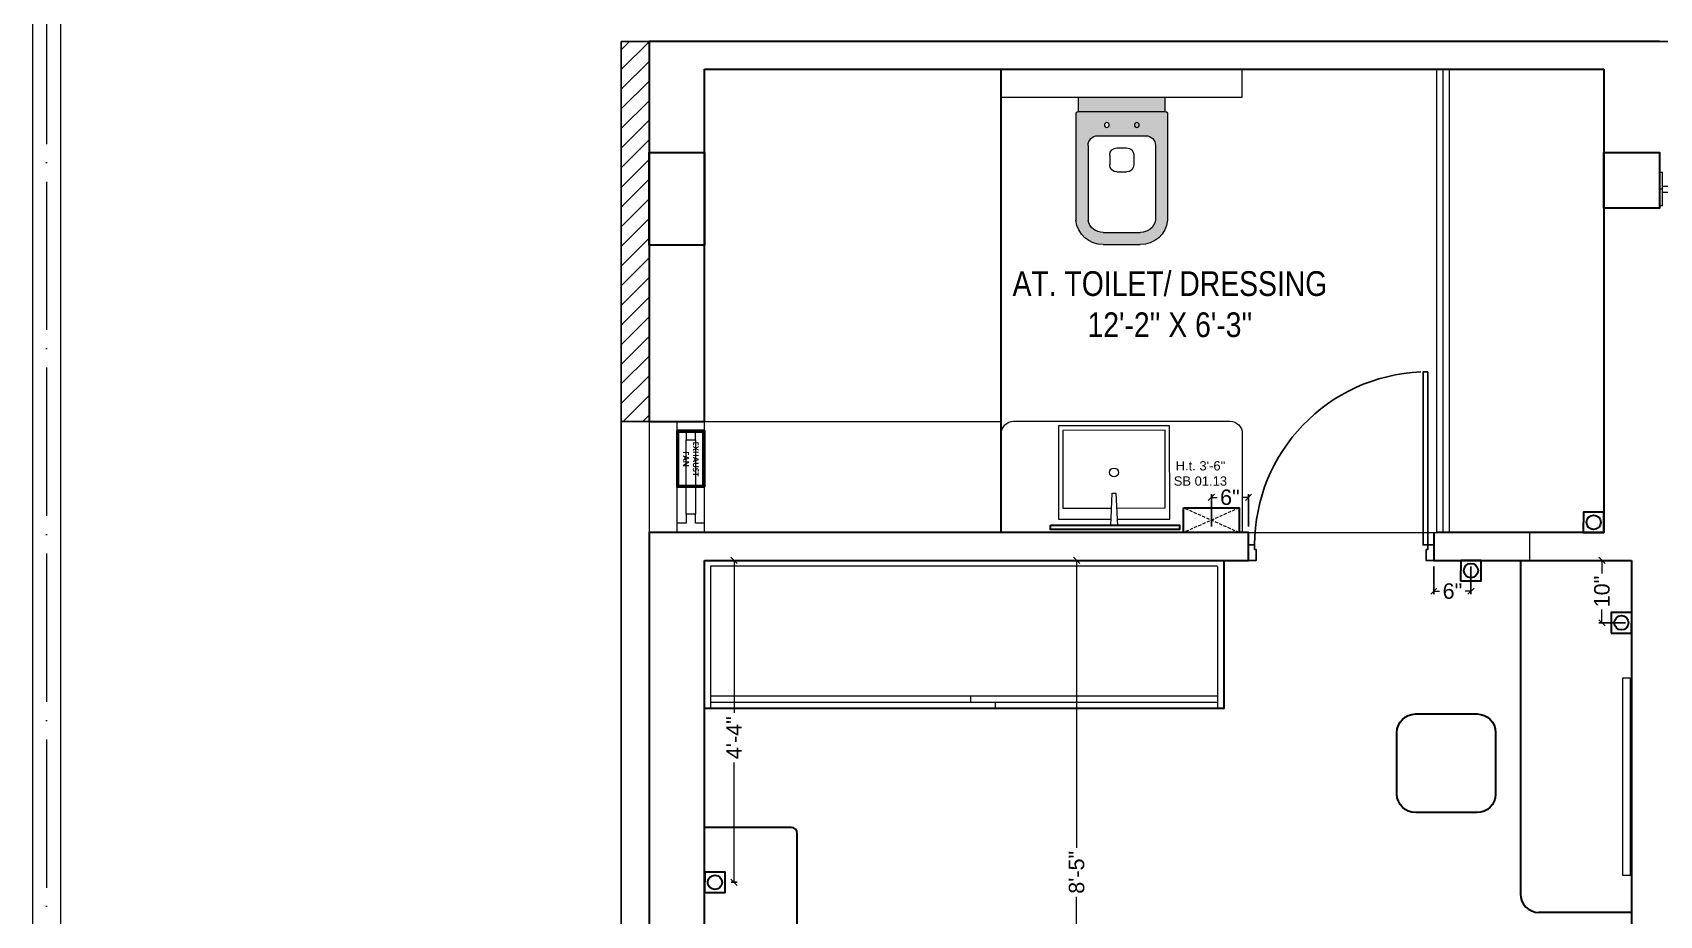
# Model space of a CAD drawing. Header units: millimetres. Extents: x 56222 to 3066687, y -650199 to -121287.
# Drawn here: x 141173.1 to 141436.3, y -177136 to -176993 of the extents above; entities that cross this region are included whole.
import ezdxf

# ---------------------------------------------------------------- set-up
doc = ezdxf.new("R2010")
doc.units = ezdxf.units.MM
doc.header["$MEASUREMENT"] = 0
doc.header["$PDMODE"] = 35
for name, pattern in [('ACAD_ISO04W100', [30, 24, -3, 0, -3]), ('DASHED', [0.75, 0.5, -0.25]), ('DASHED2', [0.375, 0.25, -0.125])]:
    doc.linetypes.add(name, pattern=pattern)
doc.layers.get('Defpoints').update_dxf_attribs({"color": 220})
doc.layers.add('AR DOOR', color=40, linetype='Continuous')
doc.layers.add('AR ELE-5', color=134, linetype='Continuous')
for name, color, linetype, lineweight in [('COLUMN', 1, 'Continuous', 30), ('dim05', 1, 'Continuous', 13), ('el', 7, 'Continuous', 20), ('ELEC-wires', 1, 'DASHED2', 13), ('Electrical', 84, 'Continuous', 30), ('ELEVATION ( SPIRAL STAIR )', 250, 'Continuous', 9), ('FIRST FLOOR', 7, 'Continuous', 9), ('FIRST FLOOR ( DW_RAIL )', 7, 'Continuous', 9), ('FIRST FLOOR ( TEXT )', 7, 'Continuous', 9), ('FIRST FLOOR_( PLine )_', 251, 'Continuous', 30), ('FURNITURE', 32, 'Continuous', 9), ('GROUND FLOOR', 7, 'Continuous', 9), ('GROUND FLOOR  ( DIM )', 7, 'Continuous', 9), ('wall', 7, 'Continuous', 30), ('XX~SLAB ( BEAM )~ ( DIM )', 7, 'Continuous', 9)]:
    doc.layers.add(name, color=color, linetype=linetype, lineweight=lineweight)
doc.layers.add('XX~SLAB ( PLINE )', color=251, linetype='Continuous', plot=False)
doc.styles.add('Arial', font='arial.ttf')
doc.styles.add('KATHA', font='swissc.ttf')
doc.styles.get("Standard").update_dxf_attribs({"font": 'arial.ttf', "height": 6})
doc.dimstyles.new('ISO-25', dxfattribs={"dimtxt": 2.5, "dimasz": 1, "dimexe": 0.5, "dimexo": 1, "dimtad": 0, "dimdec": 1, "dimlunit": 4, "dimtxsty": 'Standard', "dimblk": 'OBLIQUE', "dimcen": 2.5, "dimclrd": 1, "dimclre": 1, "dimclrt": 5, "dimadec": 0, "dimazin": 0, "dimtfac": 1, "dimtdec": 1, "dimtmove": 0, "dimatfit": 3, "dimfxl": 1, "dimlwd": -1, "dimarcsym": 0})

# ---------------------------------------------------------------- blocks, each defined once
blk = doc.blocks.new('A$C744D1EC1')
at = {"layer": 'FURNITURE'}
for p, q in [((-2.26, -0.39), (-2.26, 0)), ((-2.26, -0.39), (-2.26, 0)), ((0, -0.39), (0, 0)), ((0, -0.39), (0, 0)), ((2.26, -0.39), (2.26, 0)), ((2.26, -0.39), (2.26, 0)), ((-2.26, -0.39), (2.26, -0.39)), ((-2.26, -0.39), (2.26, -0.39)), ((-0.39, -0.39), (-0.39, -2.36)), ((0.39, -0.39), (0.39, -2.36)), ((-1.26, -2.56), (-1.26, -4.14)), ((-1.06, -2.36), (1.06, -2.36)), ((-1.06, -4.33), (1.06, -4.33)), ((0, -3.15), (2.56, -3.15)), ((0, -3.55), (2.56, -3.55)), ((1.26, -2.56), (1.26, -3.15)), ((1.26, -3.55), (1.26, -4.14))]:
    blk.add_line(p, q, dxfattribs=at)
for points in [[(-2.96, -15.14), (-2.96, -20.86, 0.414214), (-2.86, -20.96), (2.86, -20.96, 0.414214), (2.96, -20.86), (2.96, -15.14, 0.414214), (2.86, -15.04), (-2.86, -15.04, 0.414214)], [(-2.76, -15.34), (-2.76, -20.66, 0.414214), (-2.66, -20.76), (2.66, -20.76, 0.414214), (2.76, -20.66), (2.76, -15.34, 0.414214), (2.66, -15.24), (-2.66, -15.24, 0.414214)]]:
    blk.add_lwpolyline(points, format="xyb", close=True, dxfattribs=at)
for centre, radius in [((2.56, -3.35), 0.197), ((-2.21, -15.79), 0.0985), ((-2.21, -16.34), 0.0985), ((-2.21, -16.9), 0.0985), ((-2.21, -17.45), 0.0985), ((-1.66, -15.79), 0.0985), ((-1.66, -16.34), 0.0985), ((-1.66, -16.9), 0.0985), ((-1.66, -17.45), 0.0985), ((-1.1, -15.79), 0.0985), ((-1.1, -16.34), 0.0985), ((-1.1, -16.9), 0.0985), ((-1.1, -17.45), 0.0985), ((-0.55, -15.79), 0.0985), ((-0.55, -16.34), 0.0985), ((-0.55, -16.9), 0.0985), ((-0.55, -17.45), 0.0985), ((0, -15.79), 0.0985), ((0, -16.34), 0.0985), ((0, -16.9), 0.0985), ((0, -17.45), 0.0985), ((0.55, -15.79), 0.0985), ((0.55, -16.34), 0.0985), ((0.55, -16.9), 0.0985), ((0.55, -17.45), 0.0985), ((1.1, -15.79), 0.0985), ((1.1, -16.34), 0.0985), ((1.1, -16.9), 0.0985), ((1.1, -17.45), 0.0985), ((1.66, -15.79), 0.0985), ((1.66, -16.34), 0.0985), ((1.66, -16.9), 0.0985), ((1.66, -17.45), 0.0985), ((2.21, -15.79), 0.0985), ((2.21, -16.34), 0.0985), ((2.21, -16.9), 0.0985), ((2.21, -17.45), 0.0985), ((-2.21, -18), 0.0985), ((-2.21, -18.55), 0.0985), ((-2.21, -19.1), 0.0985), ((-2.21, -19.66), 0.0985), ((-1.66, -18), 0.0985), ((-1.66, -18.55), 0.0985), ((-1.66, -19.1), 0.0985), ((-1.66, -19.66), 0.0985), ((-1.1, -18), 0.0985), ((-1.1, -18.55), 0.0985), ((-1.1, -19.1), 0.0985), ((-1.1, -19.66), 0.0985), ((-0.55, -18), 0.0985), ((-0.55, -18.55), 0.0985), ((-0.55, -19.1), 0.0985), ((-0.55, -19.66), 0.0985), ((0, -18), 0.0985), ((0, -18.55), 0.0985), ((0, -19.1), 0.0985), ((0, -19.66), 0.0985), ((0.55, -18), 0.0985), ((0.55, -18.55), 0.0985), ((0.55, -19.1), 0.0985), ((0.55, -19.66), 0.0985), ((1.1, -18), 0.0985), ((1.1, -18.55), 0.0985), ((1.1, -19.1), 0.0985), ((1.1, -19.66), 0.0985), ((1.66, -18), 0.0985), ((1.66, -18.55), 0.0985), ((1.66, -19.1), 0.0985), ((1.66, -19.66), 0.0985), ((2.21, -18), 0.0985), ((2.21, -18.55), 0.0985), ((2.21, -19.1), 0.0985), ((2.21, -19.66), 0.0985), ((-2.21, -20.21), 0.0985), ((-1.66, -20.21), 0.0985), ((-1.1, -20.21), 0.0985), ((-0.55, -20.21), 0.0985), ((0, -20.21), 0.0985), ((0.55, -20.21), 0.0985), ((1.1, -20.21), 0.0985), ((1.66, -20.21), 0.0985), ((2.21, -20.21), 0.0985)]:
    blk.add_circle(centre, radius, dxfattribs=at)
for centre, start, end in [((-1.06, -2.56), 90, 180), ((-1.06, -4.14), 180, 270), ((0, -3.35), 90, 270), ((1.06, -2.56), 0, 90), ((1.06, -4.14), 270, 0)]:
    blk.add_arc(centre, 0.197, start, end, dxfattribs=at)
blk = doc.blocks.new('*U255')
for points in [[(0, 0), (0, 1120), (-30, 1120), (-30, 0)], [(40, 0), (0, 0), (0, -30), (-10, -30), (-10, -100), (40, -100)], [(-1160, 0), (-1120, 0), (-1120, -30), (-1110, -30), (-1110, -100), (-1160, -100)]]:
    blk.add_lwpolyline(points, close=True)
at = {"layer": 'AR ELE-5', "linetype": 'ByBlock', "ltscale": 15}
blk.add_arc((2, -1), 1122, 92.373, 179.9653, dxfattribs=at)
blk = doc.blocks.new('A$C3EC62B37')
at = {"layer": 'FURNITURE', "lineweight": 30, "ltscale": 0.25, "true_color": 0xffffff}
h = blk.add_hatch(color=7, dxfattribs=at)
h.dxf.hatch_style = 1
h.paths.add_polyline_path([(-12.22, 0), (-12.22, 2.35), (-26.26, 2.35), (-26.26, 0)])
h.paths.add_polyline_path([(-26.26, 2.35), (-12.22, 2.35, 0.414214), (-11.83, 2.74), (-11.83, 19.96, 0.388639), (-16.24, 23.87), (-22.38, 23.87, 0.379499), (-26.65, 19.96), (-26.65, 2.74, 0.414214)])
h.paths.add_polyline_path([(-15.35, 6.26), (-23.13, 6.26, -0.414214), (-24.7, 7.83), (-24.7, 19.96, -0.349567), (-22.37, 21.91), (-16.24, 21.91, -0.364948), (-13.78, 19.96), (-13.78, 7.83, -0.414214)], flags=16)
h.paths.add_polyline_path([(-18.46, 8.22), (-20.02, 8.22, -0.414214), (-21.2, 9.39), (-21.2, 10.96, -0.414214), (-20.02, 12.13), (-18.46, 12.13, -0.414214), (-17.28, 10.96), (-17.28, 9.39, -0.414214)], flags=0)
h.paths.add_polyline_path([(-22.06, 4.53, -1), (-21.27, 4.53, -1)], flags=16)
at = {"layer": 'FURNITURE', "color": 0, "linetype": 'ByBlock', "lineweight": -2}
for p, q in [((-22.24, 23.87), (-16.24, 23.87)), ((-22.24, 21.91), (-16.24, 21.91)), ((-26.65, 2.74), (-26.65, 19.96)), ((-24.7, 7.83), (-24.7, 19.96)), ((-13.78, 7.83), (-13.78, 19.96)), ((-11.83, 2.74), (-11.83, 19.96)), ((-21.2, 9.39), (-21.2, 10.96)), ((-20.02, 12.13), (-18.46, 12.13)), ((-17.28, 9.39), (-17.28, 10.96)), ((-20.02, 8.22), (-18.46, 8.22)), ((-23.13, 6.26), (-15.35, 6.26)), ((-26.26, 2.35), (-12.22, 2.35)), ((-26.26, 2.35), (-26.26, 0)), ((-26.26, 0), (-12.22, 0)), ((-26.26, 0), (-12.22, 0)), ((-12.22, 2.35), (-12.22, 0))]:
    blk.add_line(p, q, dxfattribs=at)
for centre in [(-21.66, 4.53), (-16.81, 4.53)]:
    blk.add_circle(centre, 0.391, dxfattribs=at)
for centre, radius, start, end in [((-22.31, 19.5), 4.37, 89.0873, 174.0395), ((-16.17, 19.5), 4.37, 5.9605, 90.9127), ((-22.31, 19.48), 2.44, 88.437, 168.6348), ((-16.17, 19.48), 2.44, 11.3652, 91.563), ((-20.02, 10.96), 1.17, 90, 180), ((-18.46, 10.96), 1.17, 0, 90), ((-20.02, 9.39), 1.17, 180, 270), ((-18.46, 9.39), 1.17, 270, 0), ((-23.13, 7.83), 1.57, 180, 270), ((-15.35, 7.83), 1.57, 270, 0), ((-26.26, 2.74), 0.391, 180, 270), ((-12.22, 2.74), 0.391, 270, 0)]:
    blk.add_arc(centre, radius, start, end, dxfattribs=at)
blk = doc.blocks.new('6616')
at = {"color": 242, "linetype": 'DASHED', "true_color": 0xcd2027}
for p, q in [((386784.79, -36915.77), (386775.78, -36911.78)), ((386784.79, -36911.78), (386775.78, -36915.77))]:
    blk.add_line(p, q, dxfattribs=at)
at = {"layer": 'ELEC-wires', "color": 5, "linetype": 'ByBlock', "lineweight": 30, "ltscale": 4}
blk.add_lwpolyline([(386775.78, -36911.78), (386784.79, -36911.78), (386784.79, -36915.77), (386775.78, -36915.77)], close=True, dxfattribs=at)
blk = doc.blocks.new('_Oblique')
at = {"layer": 'wall', "color": 0, "lineweight": -2}
blk.add_line((-0.5, -0.5), (0.5, 0.5), dxfattribs=at)
blk = doc.blocks.new('*D412')
at = {"layer": 'Defpoints', "color": 0, "lineweight": 0, "transparency": 16777216}
for p in [(141399.81, -177078.48), (141405.81, -177078.48), (141405.81, -177083.47)]:
    blk.add_point(p, dxfattribs=at)
at = {"layer": 'dim05', "color": 1, "linetype": 'Continuous', "lineweight": -2, "transparency": 16777216}
for p, q in [((141399.81, -177079.48), (141399.81, -177083.97)), ((141405.81, -177079.48), (141405.81, -177083.97))]:
    blk.add_line(p, q, dxfattribs=at)
at = {"layer": 'dim05', "color": 1, "linetype": 'Continuous', "transparency": 16777216}
for p, q in [((141399.81, -177083.47), (141400.74, -177083.47)), ((141405.81, -177083.47), (141404.87, -177083.47))]:
    blk.add_line(p, q, dxfattribs=at)
at = {"layer": 'dim05', "color": 1, "transparency": 16777216, "rotation": 180}
blk.add_blockref('_Oblique', (141399.81, -177083.47), dxfattribs=at)
at = {"layer": 'dim05', "color": 1, "transparency": 16777216}
blk.add_blockref('_Oblique', (141405.81, -177083.47), dxfattribs=at)
at = {"layer": 'dim05', "color": 5, "lineweight": 25, "transparency": 16777216, "insert": (141402.81, -177083.47), "char_height": 2.5, "attachment_point": 5, "style": 'Arial'}
blk.add_mtext('6"', dxfattribs=at)
blk = doc.blocks.new('*D413')
at = {"layer": 'Defpoints', "color": 0, "lineweight": 0, "transparency": 16777216}
for p in [(141363.8, -177068.28), (141363.8, -177073.98), (141369.81, -177073.98)]:
    blk.add_point(p, dxfattribs=at)
at = {"layer": 'dim05', "color": 1, "linetype": 'Continuous', "lineweight": -2, "transparency": 16777216}
for p, q in [((141363.8, -177072.98), (141363.8, -177067.78)), ((141369.81, -177072.98), (141369.81, -177067.78))]:
    blk.add_line(p, q, dxfattribs=at)
at = {"layer": 'dim05', "color": 1, "linetype": 'Continuous', "transparency": 16777216}
for p, q in [((141363.8, -177068.28), (141364.74, -177068.28)), ((141369.81, -177068.28), (141368.87, -177068.28))]:
    blk.add_line(p, q, dxfattribs=at)
at = {"layer": 'dim05', "color": 1, "transparency": 16777216, "rotation": 180}
blk.add_blockref('_Oblique', (141363.8, -177068.28), dxfattribs=at)
at = {"layer": 'dim05', "color": 1, "transparency": 16777216}
blk.add_blockref('_Oblique', (141369.81, -177068.28), dxfattribs=at)
at = {"layer": 'dim05', "color": 5, "lineweight": 25, "transparency": 16777216, "insert": (141366.8, -177068.28), "char_height": 2.5, "attachment_point": 5, "style": 'Arial'}
blk.add_mtext('6"', dxfattribs=at)
blk = doc.blocks.new('A$C1B9B2090')
at = {"layer": 'Electrical', "ltscale": 10}
blk.add_line((0, 4.97), (10.08, 4.97), dxfattribs=at)
at = {"layer": 'Electrical', "ltscale": 2}
for points in [[(0, 0), (10.08, 0), (10.08, 4.97), (0, 4.97)], [(0.25, 0.25), (9.83, 0.25), (9.83, 4.72), (0.25, 4.72)]]:
    blk.add_lwpolyline(points, close=True, dxfattribs=at)
at = {"layer": 'Electrical', "ltscale": 2, "insert": (1.5, 3.92), "char_height": 1.05, "width": 7.1646, "attachment_point": 1}
blk.add_mtext('\\pxqc;{\\fMalgun Gothic|b1|i0|c0|p34;\\W5.565;\\C0;\\W1;EXHAUST \\P\\W7.7995;\\W1;FAN}', dxfattribs=at)
blk = doc.blocks.new('*D440')
at = {"layer": 'Defpoints', "color": 0, "lineweight": 0, "transparency": 16777216}
for p in [(141285.12, -177078.48), (141286.56, -177078.48), (141285.12, -177130.6)]:
    blk.add_point(p, dxfattribs=at)
at = {"layer": 'dim05', "color": 1, "linetype": 'Continuous', "lineweight": -2, "transparency": 16777216}
for p, q in [((141286.12, -177078.48), (141287.06, -177078.48)), ((141286.12, -177130.6), (141287.06, -177130.6))]:
    blk.add_line(p, q, dxfattribs=at)
at = {"layer": 'dim05', "color": 1, "linetype": 'Continuous', "transparency": 16777216}
for p, q in [((141286.56, -177078.48), (141286.56, -177103.19)), ((141286.56, -177130.6), (141286.56, -177111.18))]:
    blk.add_line(p, q, dxfattribs=at)
at = {"layer": 'dim05', "color": 1, "transparency": 16777216}
for p, rotation in [((141286.56, -177078.48), 90), ((141286.56, -177130.6), 270)]:
    blk.add_blockref('_Oblique', p, dxfattribs=dict(at, rotation=rotation))
at = {"layer": 'dim05', "color": 5, "lineweight": 25, "transparency": 16777216, "insert": (141286.56, -177107.19), "char_height": 2.5, "attachment_point": 5, "rotation": 90, "style": 'Arial'}
blk.add_mtext('4\'-4"', dxfattribs=at)
blk = doc.blocks.new('*D441')
at = {"layer": 'Defpoints', "color": 0, "lineweight": 0, "transparency": 16777216}
for p in [(141431.6, -177078.48), (141427, -177088.59), (141431.81, -177088.59)]:
    blk.add_point(p, dxfattribs=at)
at = {"layer": 'dim05', "color": 1, "linetype": 'Continuous', "lineweight": -2, "transparency": 16777216}
for p, q in [((141430.6, -177078.48), (141426.5, -177078.48)), ((141430.81, -177088.59), (141426.5, -177088.59))]:
    blk.add_line(p, q, dxfattribs=at)
at = {"layer": 'dim05', "color": 1, "linetype": 'Continuous', "transparency": 16777216}
for p, q in [((141427, -177078.48), (141427, -177080.62)), ((141427, -177088.59), (141427, -177086.45))]:
    blk.add_line(p, q, dxfattribs=at)
at = {"layer": 'dim05', "color": 1, "transparency": 16777216}
for p, rotation in [((141427, -177078.48), 90), ((141427, -177088.59), 270)]:
    blk.add_blockref('_Oblique', p, dxfattribs=dict(at, rotation=rotation))
at = {"layer": 'dim05', "color": 5, "lineweight": 25, "transparency": 16777216, "insert": (141427, -177083.53), "char_height": 2.5, "attachment_point": 5, "rotation": 90, "style": 'Arial'}
blk.add_mtext('10"', dxfattribs=at)
blk = doc.blocks.new('*D448')
at = {"layer": 'Defpoints', "color": 0, "lineweight": 0, "transparency": 16777216}
for p in [(141338.81, -177078.48), (141342, -177078.48), (141338.81, -177179.48)]:
    blk.add_point(p, dxfattribs=at)
at = {"layer": 'dim05', "color": 1, "linetype": 'Continuous', "lineweight": -2, "transparency": 16777216}
for p, q in [((141339.81, -177078.48), (141342.5, -177078.48)), ((141339.81, -177179.48), (141342.5, -177179.48))]:
    blk.add_line(p, q, dxfattribs=at)
at = {"layer": 'dim05', "color": 1, "linetype": 'Continuous', "transparency": 16777216}
for p, q in [((141342, -177078.48), (141342, -177125.03)), ((141342, -177179.48), (141342, -177132.93))]:
    blk.add_line(p, q, dxfattribs=at)
at = {"layer": 'dim05', "color": 1, "transparency": 16777216}
for p, rotation in [((141342, -177078.48), 90), ((141342, -177179.48), 270)]:
    blk.add_blockref('_Oblique', p, dxfattribs=dict(at, rotation=rotation))
at = {"layer": 'dim05', "color": 5, "lineweight": 25, "transparency": 16777216, "insert": (141342, -177128.98), "char_height": 2.5, "attachment_point": 5, "rotation": 90, "style": 'Arial'}
blk.add_mtext('8\'-5"', dxfattribs=at)

msp = doc.modelspace()

# ---------------------------------------------------------------- hatches: boundary and pattern name
at = {"layer": 'GROUND FLOOR  ( DIM )'}
h = msp.add_hatch(dxfattribs=at)
h.set_pattern_fill('ANSI31', color=256, scale=18, style=0)
h.set_pattern_definition([(45, (3004.9445, -9760.4303), (-1.590990258, 1.590990258), [])])
h.paths.add_polyline_path([(141268.3062, -176994.4795), (141272.8062, -176994.4795), (141272.8062, -177055.9795), (141268.3062, -177055.9795)])

# ---------------------------------------------------------------- linework, layer by layer
at = {"layer": 'COLUMN'}
for points in [[(141272.8062, -177012.4795), (141281.8062, -177012.4795), (141281.8062, -177027.4795), (141272.8062, -177027.4795)], [(141427.3062, -177012.4795), (141436.3062, -177012.4795), (141436.3062, -177021.4795), (141427.3062, -177021.4795)]]:
    msp.add_lwpolyline(points, close=True, dxfattribs=at)
at = {"layer": 'ELEVATION ( SPIRAL STAIR )', "color": 5}
msp.add_lwpolyline([(141430.4057, -177097.5204), (141431.5562, -177097.5204), (141431.5562, -177129.4795), (141430.4057, -177129.4795)], close=True, dxfattribs=at)
at = {"layer": 'FIRST FLOOR'}
for p, q in [((141272.8062, -176994.4795), (141272.8062, -177304.9795)), ((141272.8062, -176994.4795), (141673.3062, -176994.4795)), ((141281.8062, -177073.9795), (141281.8062, -176998.9795)), ((141281.8062, -176998.9795), (141427.3062, -176998.9795)), ((141427.3062, -177073.9795), (141427.3062, -176998.9795)), ((141272.8062, -177055.9795), (141281.8062, -177055.9795)), ((141272.8062, -177073.9795), (141427.3062, -177073.9795)), ((141369.8062, -177078.4795), (141369.8062, -177073.9795)), ((141415.3062, -177078.4795), (141415.3062, -177073.9795)), ((141281.8062, -177264.4795), (141281.8062, -177078.4795)), ((141281.8062, -177078.4795), (141369.8062, -177078.4795)), ((141399.8062, -177078.4795), (141431.8062, -177078.4795)), ((141431.8062, -177078.4795), (141431.8062, -177154.9795))]:
    msp.add_line(p, q, dxfattribs=at)
at = {"layer": 'FIRST FLOOR', "ltscale": 0.7}
msp.add_lwpolyline([(141431.8062, -177304.9795), (141431.8062, -177340.9795), (141268.3062, -177340.9795), (141268.3062, -176994.4795), (141272.8062, -176994.4795)], dxfattribs=at)
at = {"layer": 'FIRST FLOOR ( DW_RAIL )'}
msp.add_lwpolyline([(141277.3062, -177055.9795), (141277.3062, -177057.4795), (141278.8062, -177057.4795), (141278.8062, -177058.9795), (141280.3062, -177058.9795), (141280.3062, -177070.9795), (141278.8062, -177070.9795), (141278.8062, -177072.4795), (141277.3062, -177072.4795), (141277.3062, -177073.9795), (141281.8062, -177073.9795), (141281.8062, -177072.4795), (141280.3062, -177072.4795), (141280.3062, -177070.9795), (141278.8062, -177070.9795), (141278.8062, -177058.9795), (141280.3062, -177058.9795), (141280.3062, -177057.4795), (141281.8062, -177057.4795), (141281.8062, -177055.9795), (141277.3062, -177055.9795), (141277.3062, -177073.9795), (141281.8062, -177073.9795), (141281.8062, -177055.9795)], close=True, dxfattribs=at)
at = {"layer": 'FIRST FLOOR_( PLine )_'}
for p, q in [((141436.3062, -176994.4795), (141272.8062, -176994.4795)), ((141272.8062, -176994.4795), (141272.8062, -177055.9795)), ((141281.8062, -176998.9795), (141427.3062, -176998.9795)), ((141281.8062, -177055.9795), (141281.8062, -176998.9795)), ((141427.3062, -176998.9795), (141427.3062, -177073.9795)), ((141272.8062, -177055.9795), (141281.8062, -177055.9795)), ((141399.8062, -177073.9795), (141399.8062, -177078.4795)), ((141427.3062, -177073.9795), (141400.3062, -177073.9795)), ((141399.8062, -177078.4795), (141431.8062, -177078.4795)), ((141431.8062, -177078.4795), (141431.8062, -177154.9795))]:
    msp.add_line(p, q, dxfattribs=at)
for points in [[(141281.8062, -177078.4795), (141369.8062, -177078.4795), (141369.8062, -177073.9795), (141272.8062, -177073.9795), (141272.8062, -177078.4795)], [(141272.8062, -177078.4795), (141272.8062, -177237.4795), (141281.8062, -177237.4795), (141281.8062, -177078.4795)]]:
    msp.add_lwpolyline(points, dxfattribs=at)
at = {"layer": 'FURNITURE', "color": 5, "lineweight": 30, "ltscale": 10000}
msp.add_line((141329.8062, -177073.9795), (141329.8062, -176998.9795), dxfattribs=at)
at = {"layer": 'FURNITURE'}
for p, q in [((141400.3062, -177073.9795), (141400.3062, -176998.9795)), ((141401.3062, -177073.9795), (141401.3062, -176998.9795)), ((141402.3062, -177073.9795), (141402.3062, -176998.9795)), ((141282.8062, -177079.3838), (141364.8062, -177079.3838)), ((141282.8062, -177102.3838), (141282.8062, -177079.3838)), ((141364.8062, -177079.4795), (141364.8062, -177102.4795)), ((141364.8062, -177100.4795), (141282.8062, -177100.4795)), ((141324.8062, -177100.4795), (141324.8062, -177101.4795)), ((141364.8062, -177101.4795), (141282.8062, -177101.4795)), ((141328.8062, -177101.4795), (141328.8062, -177102.4795))]:
    msp.add_line(p, q, dxfattribs=at)
at = {"layer": 'FURNITURE', "lineweight": 30}
for p, q in [((141413.8062, -177078.4795), (141413.8062, -177132.4795)), ((141295.8062, -177121.7303), (141281.8062, -177121.7303)), ((141296.8062, -177139.4795), (141296.8062, -177122.7303)), ((141431.8062, -177135.4795), (141416.8062, -177135.4795))]:
    msp.add_line(p, q, dxfattribs=at)
at = {"layer": 'FURNITURE'}
for points in [[(141368.8062, -177003.4795), (141368.8062, -176998.9795), (141329.8062, -176998.9795), (141329.8062, -177003.4795)], [(141329.8062, -177055.9795), (141329.8062, -177073.9795), (141281.8062, -177073.9795), (141281.8062, -177055.9795)], [(141347.7705, -177067.5966), (141348.3421, -177067.5962), (141348.6, -177072.893), (141347.5197, -177072.8937)]]:
    msp.add_lwpolyline(points, close=True, dxfattribs=at)
msp.add_lwpolyline([(141368.8062, -177073.9795), (141329.8062, -177073.9795), (141329.8062, -177057.9737, -0.41421322), (141331.8062, -177055.9737), (141366.8062, -177055.9737, -0.4142139), (141368.8062, -177057.9737)], format="xyb", close=True, dxfattribs=at)
for points in [[(141348.5474, -177071.8128), (141357.0585, -177071.7983), (141357.0497, -177056.7044), (141339.0497, -177056.725), (141339.0585, -177071.819), (141347.5709, -177071.8134)], [(141348.4598, -177070.0124), (141356.3371, -177069.9984), (141356.33, -177057.425), (141339.7703, -177057.4447), (141339.7774, -177070.0181), (141347.6561, -177070.013)]]:
    msp.add_lwpolyline(points, dxfattribs=at)
at = {"layer": 'FURNITURE', "color": 5, "lineweight": 30, "ltscale": 10000}
msp.add_lwpolyline([(141337.766, -177072.7733), (141358.6335, -177072.7733), (141358.6335, -177073.5117), (141337.766, -177073.5117)], close=True, dxfattribs=at)
at = {"layer": 'FURNITURE', "lineweight": 30}
msp.add_lwpolyline([(141281.8062, -177078.4795), (141365.8062, -177078.4795), (141365.8062, -177102.4795), (141281.8062, -177102.4795)], close=True, dxfattribs=at)
msp.add_lwpolyline([(141396.8306, -177103.3506), (141406.7988, -177103.3506, -0.41421356), (141409.7988, -177106.3506), (141409.7988, -177116.3067, -0.41421356), (141406.7988, -177119.3067), (141396.8306, -177119.3067, -0.41421356), (141393.8306, -177116.3067), (141393.8306, -177106.3506, -0.41421356)], format="xyb", close=True, dxfattribs=at)
at = {"layer": 'FURNITURE'}
msp.add_circle((141348.0541, -177064.2513), 0.7202, dxfattribs=at)
at = {"layer": 'FURNITURE', "lineweight": 30}
for centre, radius, start, end in [((141295.8062, -177122.7303), 1, 0, 90), ((141416.8062, -177132.4795), 3, 180, 270)]:
    msp.add_arc(centre, radius, start, end, dxfattribs=at)
at = {"layer": 'GROUND FLOOR'}
for p, q in [((141173.0562, -176954.7295), (141173.0562, -177421.7295)), ((141177.5562, -176959.2295), (141177.5562, -177417.2295))]:
    msp.add_line(p, q, dxfattribs=at)
at = {"layer": 'GROUND FLOOR', "color": 1, "linetype": 'ACAD_ISO04W100'}
msp.add_lwpolyline([(141673.3062, -176956.9795), (141175.3062, -176956.9795), (141175.3062, -177419.4795), (141673.3062, -177419.4795)], dxfattribs=at)
at = {"layer": 'GROUND FLOOR  ( DIM )'}
msp.add_lwpolyline([(141272.8062, -176994.4795), (141268.3062, -176994.4795), (141268.3062, -177055.9795), (141281.8062, -177055.9795)], dxfattribs=at)
msp.add_lwpolyline([(141268.3062, -176994.4795), (141272.8062, -176994.4795), (141272.8062, -177055.9795), (141268.3062, -177055.9795)], close=True, dxfattribs=at)
at = {"layer": 'XX~SLAB ( BEAM )~ ( DIM )', "color": 6, "lineweight": 30}
for points in [[(141423.9874, -177073.9795), (141427.3062, -177073.9795), (141427.3234, -177070.6694), (141424.0046, -177070.6694)], [(141404.1296, -177081.7897), (141407.4484, -177081.7897), (141407.4656, -177078.4795), (141404.1468, -177078.4795)], [(141428.4789, -177090.2452), (141431.7976, -177090.2452), (141431.8148, -177086.935), (141428.496, -177086.935)], [(141281.7976, -177132.26), (141285.1163, -177132.26), (141285.1335, -177128.9498), (141281.8148, -177128.9498)]]:
    msp.add_lwpolyline(points, close=True, dxfattribs=at)
for centre in [(141425.6597, -177072.3244), (141405.8019, -177080.1346), (141430.1511, -177088.5901), (141283.4698, -177130.6049)]:
    msp.add_circle(centre, 1.1551, dxfattribs=at)
at = {"layer": 'XX~SLAB ( PLINE )'}
msp.add_lwpolyline([(141268.3062, -176994.4795), (141673.3062, -176994.4795), (141673.3062, -177304.9795), (141664.3062, -177304.9795), (141644.5015, -177304.9795), (141604.1644, -177304.9795), (141578.8062, -177304.9795), (141436.3062, -177304.9795), (141436.3062, -177340.9795), (141268.3062, -177340.9795)], close=True, dxfattribs=at)

# ---------------------------------------------------------------- block references
at = {"xscale": 0.9052782660299882, "yscale": 0.9052782660299882, "zscale": 0.9052782660299882, "rotation": 270}
msp.add_blockref('A$C1B9B2090', (141277.3067, -177057.4795), dxfattribs=at)
at = {"layer": 'AR DOOR', "linetype": 'ByBlock', "lineweight": -2, "extrusion": (0, 0, -1), "xscale": -0.02500000000004329, "yscale": 0.02500000000004329, "zscale": -0.02500000000004329}
msp.add_blockref('*U255', (-141398.8062, -177075.9795), dxfattribs=at)
at = {"layer": 'el', "color": 1}
msp.add_blockref('6616', (-245416.4847, -140158.2089), dxfattribs=at)
at = {"layer": 'FURNITURE', "xscale": -1, "rotation": 180}
msp.add_blockref('A$C3EC62B37', (141368.5451, -177003.4795), dxfattribs=at)
at = {"layer": 'FURNITURE', "linetype": 'Continuous', "xscale": 1.200000000076199, "yscale": 1.200000000076199, "zscale": 1.200000000076199, "rotation": 90.00018639057082}
msp.add_blockref('A$C744D1EC1', (141436.3062, -177018.3854), dxfattribs=at)

# ---------------------------------------------------------------- texts
at = {"layer": 'Electrical', "color": 240, "true_color": 0xed1f24, "transparency": 33554687}
msp.add_text('H.t. 3\'-6"', height=1.5, dxfattribs=at).set_placement((141358.0285, -177063.9256))
at = {"layer": 'Electrical', "color": 5, "transparency": 33554687}
msp.add_text('SB 01.13', height=1.5, dxfattribs=at).set_placement((141357.7162, -177066.388))
at = {"layer": 'FIRST FLOOR ( TEXT )', "insert": (141357.0941, -177037.0355), "char_height": 4, "attachment_point": 5, "style": 'KATHA'}
msp.add_mtext("AT. TOILET/ DRESSING\\P12'-2'' X 6'-3''", dxfattribs=at)

# ---------------------------------------------------------------- dimensions: what is measured, and where the dimension line sits
at = {"layer": 'dim05', "color": 27, "lineweight": 25, "true_color": 0x7d5120}
for base, p1, p2, picture, middle in [((141363.8026, -177068.2796), (141369.8062, -177073.9795), (141363.8026, -177073.9795), '*D413', (141366.8044, -177068.2796)), ((141405.8062, -177083.4708), (141399.8062, -177078.4795), (141405.8062, -177078.4795), '*D412', (141402.8062, -177083.4708))]:
    dim = msp.add_linear_dim(base=base, p1=p1, p2=p2, dimstyle='ISO-25', override={"dimtxsty": 'Arial'}, dxfattribs=at)
    dim.commit()
    dim.dimension.update_dxf_attribs({"geometry": picture, "text_midpoint": middle})
dim = msp.add_linear_dim(base=(141286.5555, -177078.4795), p1=(141285.1249, -177130.6049), p2=(141285.1249, -177078.4795), angle=90, dimstyle='ISO-25', override={"dimtxsty": 'Arial'}, dxfattribs=at)
dim.commit()
dim.dimension.update_dxf_attribs({"geometry": '*D440', "text_midpoint": (141286.5555, -177107.1866), "dimtype": 160})
for base, p1, p2, picture, middle in [((141341.9951, -177078.4795), (141338.8062, -177179.4795), (141338.8062, -177078.4795), '*D448', (141341.9951, -177128.9795)), ((141426.9985, -177088.5901), (141431.5985, -177078.4795), (141431.8062, -177088.5901), '*D441', (141426.9985, -177083.5348))]:
    dim = msp.add_linear_dim(base=base, p1=p1, p2=p2, angle=90, dimstyle='ISO-25', override={"dimtxsty": 'Arial'}, dxfattribs=at)
    dim.commit()
    dim.dimension.update_dxf_attribs({"geometry": picture, "text_midpoint": middle})

doc.saveas('drawing.dxf')
